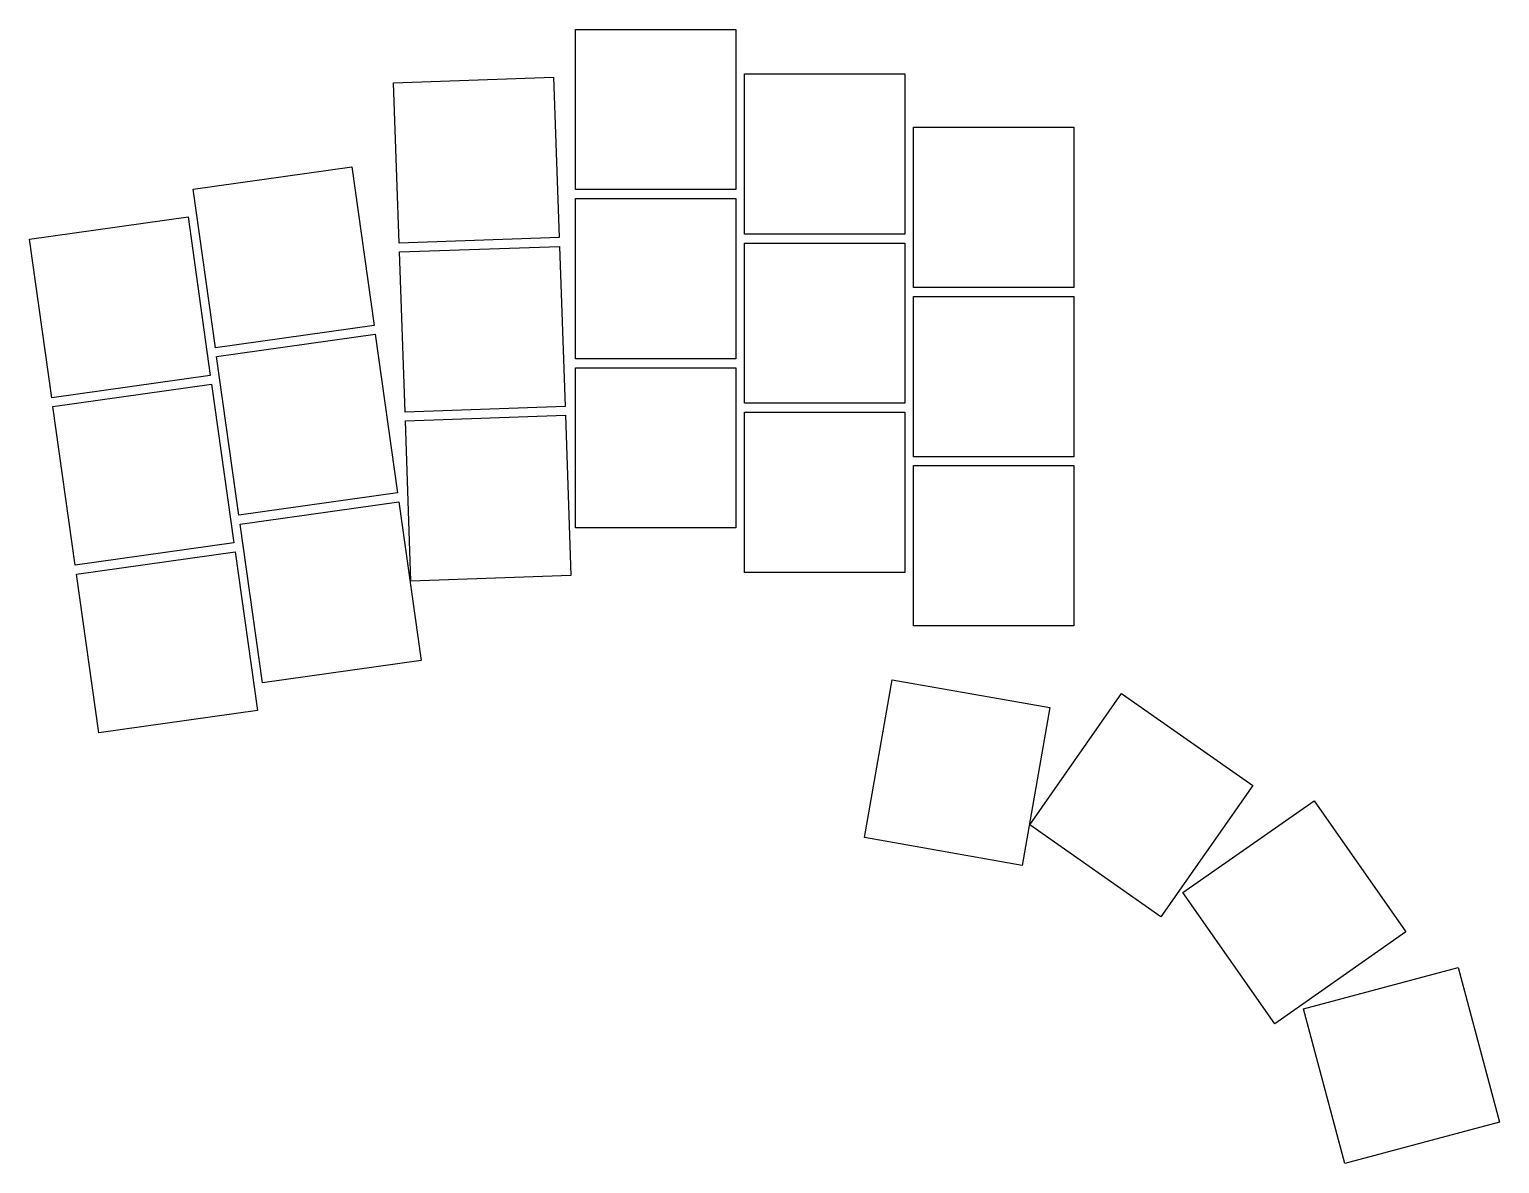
# Model space of a CAD drawing. Header units: millimetres. Extents: x -16 to 150, y -60 to 68.
import ezdxf

# ---------------------------------------------------------------- set-up
doc = ezdxf.new("R2010")
doc.units = ezdxf.units.MM

msp = doc.modelspace()

# ---------------------------------------------------------------- linework, layer by layer
for p, q in [((45.74, 67.86), (63.74, 67.86)), ((45.74, 49.86), (45.74, 67.86)), ((63.74, 67.86), (63.74, 49.86)), ((64.74, 62.86), (82.74, 62.86)), ((64.74, 44.86), (64.74, 62.86)), ((82.74, 62.86), (82.74, 44.86)), ((25.29, 61.85), (43.28, 62.48)), ((25.92, 43.86), (25.29, 61.85)), ((43.28, 62.48), (43.91, 44.49)), ((83.74, 56.86), (101.74, 56.86)), ((83.74, 38.86), (83.74, 56.86)), ((101.74, 56.86), (101.74, 38.86)), ((2.77, 49.92), (20.6, 52.43)), ((20.6, 52.43), (23.1, 34.6)), ((5.28, 32.1), (2.77, 49.92)), ((63.74, 49.86), (45.74, 49.86)), ((45.74, 48.86), (63.74, 48.86)), ((45.74, 30.86), (45.74, 48.86)), ((63.74, 48.86), (63.74, 30.86)), ((-15.63, 44.31), (2.2, 46.81)), ((2.2, 46.81), (4.7, 28.99)), ((82.74, 44.86), (64.74, 44.86)), ((-13.12, 26.48), (-15.63, 44.31)), ((43.91, 44.49), (25.92, 43.86)), ((25.95, 42.87), (43.94, 43.49)), ((43.94, 43.49), (44.57, 25.5)), ((64.74, 43.86), (82.74, 43.86)), ((64.74, 25.86), (64.74, 43.86)), ((82.74, 43.86), (82.74, 25.86)), ((26.58, 24.88), (25.95, 42.87)), ((101.74, 38.86), (83.74, 38.86)), ((83.74, 37.86), (101.74, 37.86)), ((83.74, 19.86), (83.74, 37.86)), ((101.74, 37.86), (101.74, 19.86)), ((23.1, 34.6), (5.28, 32.1)), ((5.41, 31.11), (23.24, 33.61)), ((23.24, 33.61), (25.74, 15.79)), ((7.92, 13.28), (5.41, 31.11)), ((63.74, 30.86), (45.74, 30.86)), ((45.74, 29.86), (63.74, 29.86)), ((45.74, 11.86), (45.74, 29.86)), ((63.74, 29.86), (63.74, 11.86)), ((4.7, 28.99), (-13.12, 26.48)), ((-12.98, 25.49), (4.84, 28)), ((4.84, 28), (7.35, 10.17)), ((-10.48, 7.67), (-12.98, 25.49)), ((44.57, 25.5), (26.58, 24.88)), ((82.74, 25.86), (64.74, 25.86)), ((64.74, 24.86), (82.74, 24.86)), ((64.74, 6.86), (64.74, 24.86)), ((82.74, 24.86), (82.74, 6.86)), ((26.62, 23.88), (44.61, 24.51)), ((27.25, 5.89), (26.62, 23.88)), ((44.61, 24.51), (45.23, 6.52)), ((101.74, 19.86), (83.74, 19.86)), ((83.74, 18.86), (101.74, 18.86)), ((83.74, 0.86), (83.74, 18.86)), ((101.74, 18.86), (101.74, 0.86)), ((25.74, 15.79), (7.92, 13.28)), ((8.06, 12.29), (25.88, 14.8)), ((25.88, 14.8), (28.39, -3.03)), ((10.56, -5.53), (8.06, 12.29)), ((63.74, 11.86), (45.74, 11.86)), ((7.35, 10.17), (-10.48, 7.67)), ((-10.34, 6.68), (7.49, 9.18)), ((7.49, 9.18), (9.99, -8.64)), ((-7.83, -11.15), (-10.34, 6.68)), ((82.74, 6.86), (64.74, 6.86)), ((45.23, 6.52), (27.25, 5.89)), ((101.74, 0.86), (83.74, 0.86)), ((28.39, -3.03), (10.56, -5.53)), ((78.21, -22.93), (81.33, -5.2)), ((81.33, -5.2), (99.06, -8.33)), ((96.78, -21.49), (107.1, -6.74)), ((107.1, -6.74), (121.85, -17.06)), ((9.99, -8.64), (-7.83, -11.15)), ((99.06, -8.33), (95.93, -26.05)), ((121.85, -17.06), (111.52, -31.81)), ((113.98, -29.11), (128.73, -18.79)), ((128.73, -18.79), (139.05, -33.53)), ((95.93, -26.05), (78.21, -22.93)), ((111.52, -31.81), (96.78, -21.49)), ((124.31, -43.85), (113.98, -29.11)), ((139.05, -33.53), (124.31, -43.85)), ((127.54, -42.16), (144.92, -37.5)), ((144.92, -37.5), (149.58, -54.89)), ((132.2, -59.54), (127.54, -42.16)), ((149.58, -54.89), (132.2, -59.54))]:
    msp.add_line(p, q)

doc.saveas('drawing.dxf')
